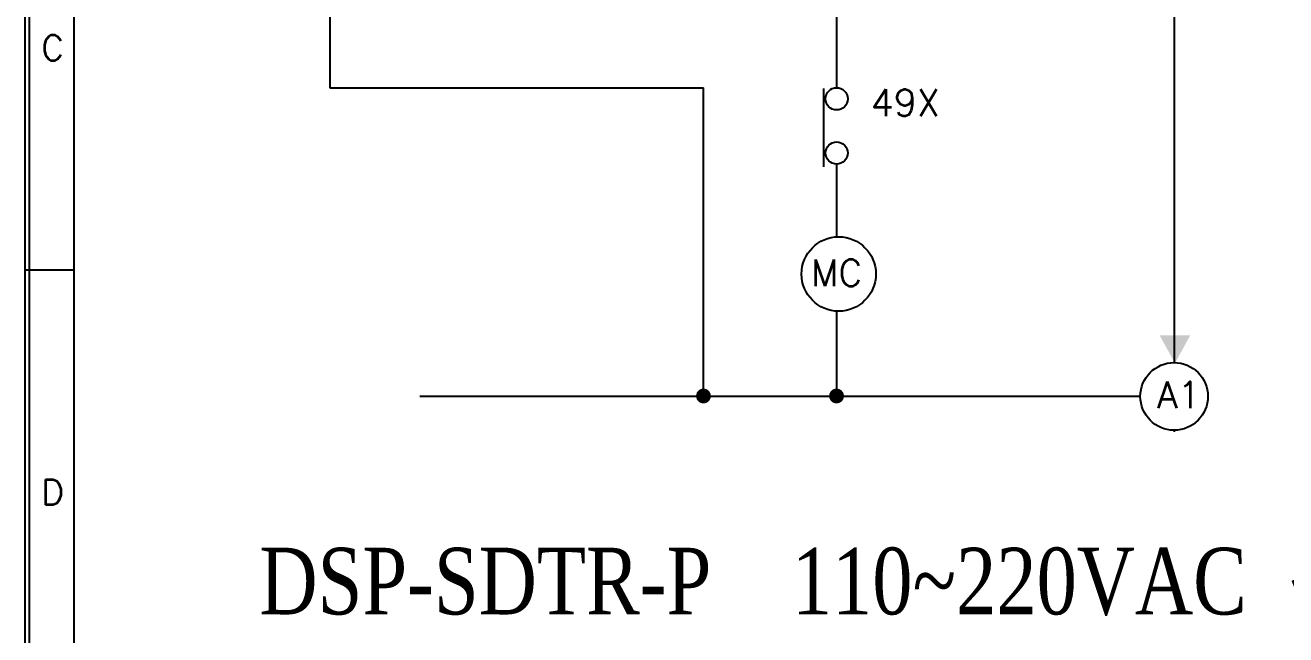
# Model space of a CAD drawing. Header units: millimetres. Extents: x 2473 to 2777, y 1336 to 1553.
# Drawn here: x 2473.1 to 2541.2, y 1460.7 to 1493.6 of the extents above; entities that cross this region are included whole.
import ezdxf
from ezdxf.enums import TextEntityAlignment as Align

# ---------------------------------------------------------------- set-up
doc = ezdxf.new("R2010")
doc.units = ezdxf.units.MM
for name, color, linetype in [('20', 2, 'Continuous'), ('30', 3, 'Continuous'), ('70', 7, 'Continuous'), ('TEXT', 6, 'Continuous')]:
    doc.layers.add(name, color=color, linetype=linetype)
doc.styles.add('GHS', font='romans.shx', dxfattribs={"height": 2.7, "bigfont": 'ghs.shx'})
doc.styles.add('SIMPLEX', font='SIMPLEX')
doc.styles.add('SS', font='', dxfattribs={"width": 0.8})
doc.styles.get('SS').set_extended_font_data('Batang')

msp = doc.modelspace()

# ---------------------------------------------------------------- linework, layer by layer
at = {"color": 0, "ltscale": 2}
for p, q in [((2489.575, 1503.492), (2489.575, 1490.239)), ((2535.199, 1498.526), (2535.199, 1475.389)), ((2516.951, 1494.55), (2516.951, 1490.235)), ((2509.759, 1473.563), (2509.759, 1490.239)), ((2516.238, 1490.203), (2516.238, 1485.964)), ((2516.951, 1486.111), (2516.951, 1482.181)), ((2516.951, 1478.168), (2516.951, 1473.585)), ((2535.199, 1471.736), (2535.199, 1471.657))]:
    msp.add_line(p, q, dxfattribs=at)
at = {"color": 0}
msp.add_line((2489.575, 1490.239), (2509.759, 1490.239), dxfattribs=at)
msp.add_line((2533.364, 1473.563), (2494.428, 1473.563))
at = {"color": 0, "ltscale": 2, "const_width": 0.4}
for points in [[(2509.959, 1473.585, -1), (2509.559, 1473.585, -1)], [(2517.151, 1473.585, -1), (2516.751, 1473.585, -1)]]:
    msp.add_lwpolyline(points, format="xyb", close=True, dxfattribs=at)
at = {"color": 0, "ltscale": 2}
for centre, radius in [((2516.951, 1489.635), 0.6), ((2516.951, 1486.711), 0.6), ((2517.066, 1480.175), 2.009), ((2535.191, 1473.563), 1.826)]:
    msp.add_circle(centre, radius, dxfattribs=at)
msp.add_solid([(2536.064, 1476.863), (2534.409, 1476.863), (2535.236, 1475.359)], dxfattribs=at)
at = {"layer": '20', "color": 7}
msp.add_line((2475.747, 1358.795), (2475.747, 1549.755), dxfattribs=at)
at = {"layer": '30', "color": 7}
msp.add_line((2473.107, 1480.395), (2475.747, 1480.395), dxfattribs=at)
at = {"layer": '70', "color": 7}
for points in [[(2777.107, 1336.395), (2473.107, 1336.395), (2473.107, 1552.395), (2777.107, 1552.395)], [(2776.867, 1336.635), (2473.347, 1336.635), (2473.347, 1552.155), (2776.867, 1552.155)]]:
    msp.add_lwpolyline(points, close=True, dxfattribs=at)

# ---------------------------------------------------------------- texts
at = {"color": 7, "linetype": 'Continuous', "style": 'SS', "width": 0.8}
msp.add_text('DSP-SDTR-P    110~220VAC  겸용입니다.', height=3.6, dxfattribs=at).set_placement((2485.767, 1461.79))
at = {"layer": '30', "color": 7, "style": 'SIMPLEX'}
for s, p in [('C', (2474.587, 1492.395)), ('D', (2474.587, 1468.395))]:
    msp.add_text(s, height=1.36, dxfattribs=at).set_placement(p, align=Align.MIDDLE)
at = {"layer": 'TEXT', "color": 0, "ltscale": 2, "style": 'GHS'}
for s, height, p in [('49X', 1.458, (2518.794, 1488.705)), ('MC', 1.44, (2515.569, 1479.519)), ('A1', 1.44, (2534.269, 1472.929))]:
    msp.add_text(s, height=height, dxfattribs=at).set_placement(p)

doc.saveas('drawing.dxf')
